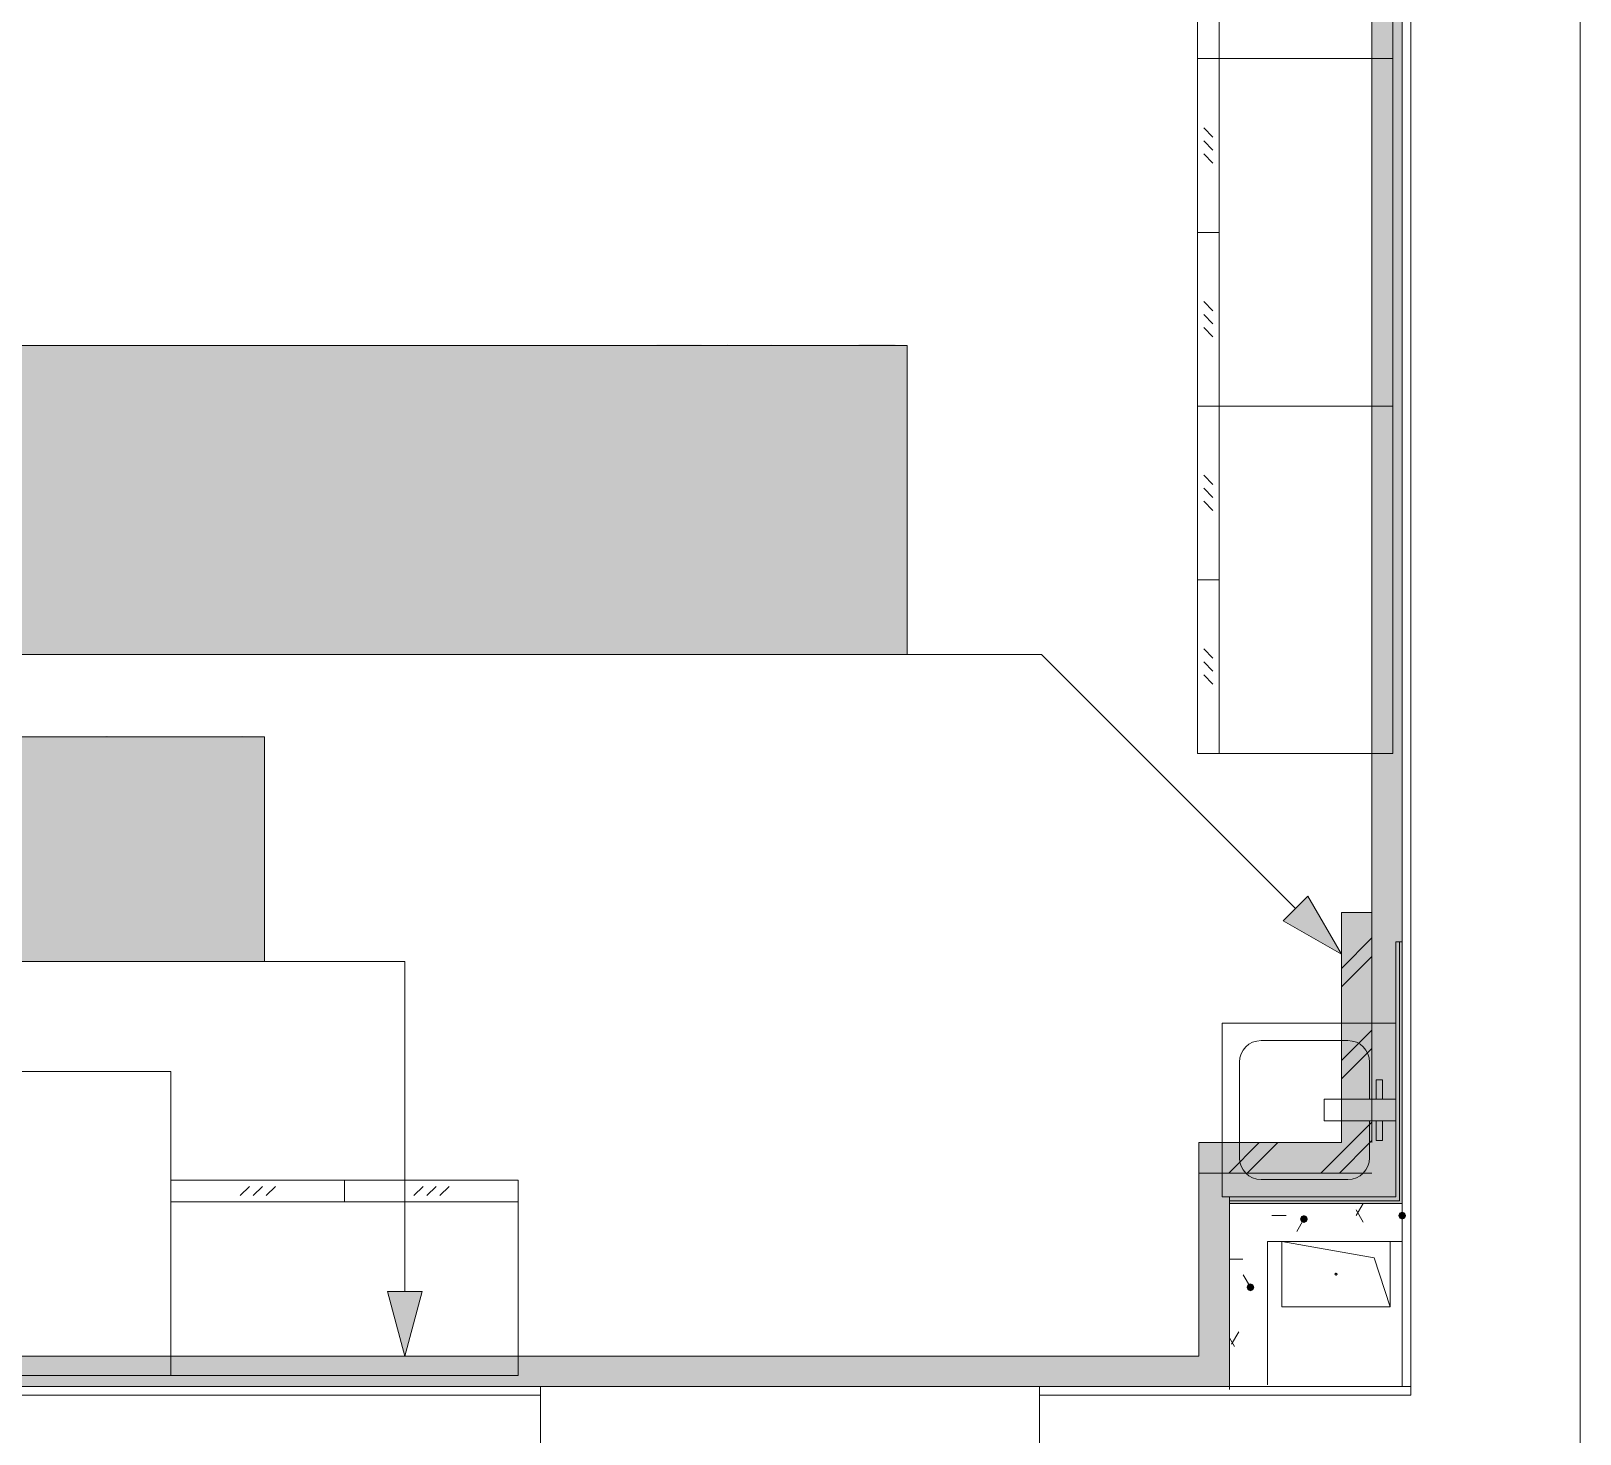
# Model space of a CAD drawing. Header units: millimetres. Extents: x 0 to 1189, y 0 to 841.
# Drawn here: x 267.99 to 303.67, y 492.2 to 524.51 of the extents above; entities that cross this region are included whole.
import ezdxf

# ---------------------------------------------------------------- set-up
doc = ezdxf.new("R2010")
doc.units = ezdxf.units.MM

msp = doc.modelspace()

# ---------------------------------------------------------------- hatches: boundary and pattern name
at = {"true_color": 0xf1d696}
h = msp.add_hatch(color=41, dxfattribs=at)
h.dxf.hatch_style = 2
h.paths.add_polyline_path([(298.880457, 574.219648), (299.580458, 574.219648), (299.576458, 498.212532), (298.876457, 498.212532)])
at = {"true_color": 0xffffff}
h = msp.add_hatch(color=7, dxfattribs=at)
h.dxf.hatch_style = 2
h.paths.add_polyline_path([(256.633392, 517.272561), (288.17644, 517.272561), (288.17644, 510.15455), (256.633392, 510.15455)])
at = {"true_color": 0x0077b0}
h = msp.add_hatch(color=144, dxfattribs=at)
h.dxf.hatch_style = 2
h.paths.add_polyline_path([(282.419064, 517.290163), (283.429441, 517.290163), (283.503166, 517.2646), (283.528109, 517.188188), (283.528109, 515.370831), (283.503166, 515.296073), (283.429441, 515.272164), (283.353029, 515.296073), (283.327466, 515.370831), (283.327466, 517.086765), (282.520487, 517.086765), (282.520487, 515.370831), (282.4952, 515.296073), (282.419064, 515.272164), (282.342927, 515.296073), (282.31764, 515.370831), (282.31764, 517.188188), (282.342927, 517.2646)])
h = msp.add_hatch(color=144, dxfattribs=at)
h.dxf.hatch_style = 2
h.paths.add_polyline_path([(283.932944, 515.370831), (283.932944, 517.188188), (283.958231, 517.2646), (284.034368, 517.290163), (284.110505, 517.2646), (284.135792, 517.188188), (284.135792, 516.482633), (284.942771, 516.482633), (284.942771, 517.188188), (284.968333, 517.2646), (285.044746, 517.290163), (285.118471, 517.2646), (285.143413, 517.188188), (285.143413, 515.370831), (285.118471, 515.296073), (285.044746, 515.272164), (284.968333, 515.296073), (284.942771, 515.370831), (284.942771, 516.279785), (284.135792, 516.279785), (284.135792, 515.370831), (284.110505, 515.296073), (284.034368, 515.272164), (283.958231, 515.296073)])
h = msp.add_hatch(color=144, dxfattribs=at)
h.dxf.hatch_style = 2
h.paths.add_polyline_path([(287.75573, 517.092277), (287.171441, 517.092277), (287.171441, 516.979829), (287.146843, 516.905828), (287.07553, 516.88061), (286.996982, 516.906173), (286.97135, 516.982585), (286.974106, 517.194252), (286.999393, 517.270388), (287.07553, 517.295675), (287.88306, 517.295675), (287.956923, 517.270733), (287.984484, 517.197008), (287.978972, 517.171652), (287.575482, 515.353744), (287.543167, 515.295315), (287.479019, 515.27492), (287.40309, 515.300414), (287.377596, 515.376344), (287.377596, 515.398943)])
h = msp.add_hatch(color=144, dxfattribs=at)
h.dxf.hatch_style = 2
h.paths.add_polyline_path([(286.456651, 515.774321), (285.649672, 515.774321), (285.573536, 515.799884), (285.548249, 515.876296), (285.573536, 515.952432), (285.649672, 515.977719), (286.456651, 515.977719), (286.532788, 515.952432), (286.558075, 515.876296), (286.532788, 515.799884)])
h = msp.add_hatch(color=144, dxfattribs=at)
h.paths.add_polyline_path([(269.015135, 514.298337), (269.015135, 513.087317), (268.985645, 512.930634), (268.896624, 512.799583), (268.765917, 512.712146), (268.611646, 512.683828), (268.408798, 512.683828), (268.25246, 512.712146), (268.12382, 512.799583), (268.034799, 512.930634), (268.005309, 513.087317), (268.005309, 513.691449), (268.034799, 513.848132), (268.12382, 513.979184), (268.253493, 514.065587), (268.408798, 514.094939), (268.812288, 514.094939), (268.812288, 514.298337), (268.79775, 514.376472), (268.755513, 514.442204), (268.690194, 514.483959), (268.611646, 514.498428), (268.306824, 514.498428), (268.233305, 514.523922), (268.208156, 514.599852), (268.233305, 514.676264), (268.306824, 514.701827), (268.611646, 514.701827), (268.767984, 514.67213), (268.896624, 514.583316), (268.985645, 514.454469)])
h.paths.add_polyline_path([(268.812288, 513.087317), (268.812288, 513.89154), (268.408798, 513.89154), (268.33025, 513.877278), (268.264931, 513.835316), (268.222694, 513.769584), (268.208156, 513.691449), (268.208156, 513.087317), (268.223039, 513.010216), (268.267687, 512.94345), (268.332662, 512.899077), (268.408798, 512.88447), (268.611646, 512.88447), (268.688816, 512.899077), (268.752757, 512.94345), (268.797405, 513.009183)])
h = msp.add_hatch(color=144, dxfattribs=at)
h.paths.add_polyline_path([(271.728011, 513.996271), (271.850519, 514.069996), (271.962277, 514.094939), (272.023462, 514.113267), (272.078033, 514.165494), (272.118616, 514.231916), (272.131501, 514.298337), (272.116687, 514.376472), (272.072521, 514.442204), (272.006788, 514.484993), (271.928653, 514.498428), (271.850105, 514.483959), (271.784786, 514.442204), (271.742549, 514.376472), (271.728011, 514.298337)])
h.paths.add_polyline_path([(272.230719, 514.055251), (272.355707, 513.979253), (272.45341, 513.868941), (272.514251, 513.736235), (272.53499, 513.592782), (272.53499, 513.185985), (272.525525, 513.085552), (272.497301, 512.992302), (272.450577, 512.90701), (272.385611, 512.830451), (272.309052, 512.765916), (272.22376, 512.720139), (272.13051, 512.692862), (272.030077, 512.683828), (271.928438, 512.692862), (271.835016, 512.720139), (271.749551, 512.765916), (271.671787, 512.830451), (271.607252, 512.908172), (271.561475, 512.993335), (271.534199, 513.085939), (271.525164, 513.185985), (271.525164, 514.298337), (271.554654, 514.454813), (271.643675, 514.586072), (271.773348, 514.672475), (271.928653, 514.701827), (272.08513, 514.67213), (272.216388, 514.583316), (272.302791, 514.454469), (272.332143, 514.298337), (272.306649, 514.160878)])
h.paths.add_polyline_path([(272.332143, 513.188741), (272.332143, 513.592782), (272.310646, 513.708261), (272.2445, 513.807204), (272.147003, 513.872868), (272.030077, 513.894296), (271.91315, 513.872868), (271.815654, 513.807204), (271.749508, 513.708261), (271.728011, 513.592782), (271.728011, 513.188741), (271.749508, 513.071194), (271.815654, 512.974318), (271.91315, 512.907277), (272.030077, 512.88447), (272.147003, 512.907277), (272.2445, 512.974318), (272.310646, 513.072228)])
h = msp.add_hatch(color=144, dxfattribs=at)
h.paths.add_polyline_path([(269.41971, 513.185985), (269.41971, 513.590026), (269.428745, 513.691665), (269.456021, 513.785087), (269.501798, 513.870551), (269.566333, 513.948316), (269.644098, 514.012851), (269.729562, 514.058628), (269.822984, 514.085904), (269.924623, 514.094939), (270.119685, 514.058972), (270.282913, 513.951072), (270.347449, 513.873264), (270.393225, 513.787498), (270.420502, 513.693258), (270.429537, 513.590026), (270.429537, 513.185985), (270.420071, 513.085939), (270.391847, 512.993335), (270.345123, 512.908172), (270.280157, 512.830451), (270.203599, 512.765916), (270.118307, 512.720139), (270.025056, 512.692862), (269.924623, 512.683828), (269.822984, 512.692862), (269.729562, 512.720139), (269.644098, 512.765916), (269.566333, 512.830451), (269.501798, 512.908172), (269.456021, 512.993335), (269.428745, 513.085939)])
h.paths.add_polyline_path([(270.226689, 513.188741), (270.226689, 513.592782), (270.205192, 513.708261), (270.139046, 513.807204), (270.04155, 513.872868), (269.924623, 513.894296), (269.807697, 513.872868), (269.710201, 513.807204), (269.644055, 513.708261), (269.622557, 513.592782), (269.622557, 513.188741), (269.644055, 513.071194), (269.710201, 512.974318), (269.807697, 512.907277), (269.924623, 512.88447), (270.04155, 512.907277), (270.139046, 512.974318), (270.205192, 513.072228)])
h = msp.add_hatch(color=144, dxfattribs=at)
h.paths.add_polyline_path([(273.444478, 513.894296), (273.327552, 513.872868), (273.230056, 513.807204), (273.16391, 513.709295), (273.142412, 513.592782), (273.142412, 513.490807), (273.746544, 513.490807), (273.746544, 513.592782), (273.725047, 513.709295), (273.658901, 513.807204), (273.561405, 513.872868)])
h.paths.add_polyline_path([(273.142412, 513.28796), (273.142412, 513.087317), (273.157295, 513.010216), (273.201944, 512.94345), (273.266918, 512.899077), (273.343055, 512.88447), (273.847968, 512.88447), (273.924104, 512.858907), (273.949391, 512.782495), (273.924104, 512.707737), (273.847968, 512.683828), (273.343055, 512.683828), (273.186716, 512.712146), (273.058076, 512.799583), (272.969055, 512.929601), (272.939565, 513.087317), (272.939565, 513.590026), (272.9486, 513.691665), (272.975876, 513.785087), (273.021653, 513.870551), (273.086188, 513.948316), (273.163953, 514.012851), (273.249417, 514.058628), (273.342839, 514.085904), (273.444478, 514.094939), (273.63954, 514.058972), (273.802768, 513.951072), (273.867303, 513.873307), (273.91308, 513.787843), (273.940357, 513.694421), (273.949391, 513.592782), (273.949391, 513.28796)])
h = msp.add_hatch(color=144, dxfattribs=at)
h.paths.add_polyline_path([(274.353966, 513.996271), (274.379253, 514.069996), (274.45539, 514.094939), (274.960303, 514.094939), (275.116642, 514.065587), (275.245281, 513.979184), (275.334303, 513.848132), (275.363793, 513.691449), (275.363793, 513.087317), (275.334303, 512.930634), (275.245281, 512.799583), (275.116642, 512.712146), (274.960303, 512.683828), (274.556814, 512.683828), (274.556814, 512.175607), (274.531527, 512.102089), (274.45539, 512.07694), (274.379253, 512.102089), (274.353966, 512.175607)])
h.paths.add_polyline_path([(274.556814, 513.89154), (274.556814, 512.88447), (274.960303, 512.88447), (275.037473, 512.899077), (275.101414, 512.94345), (275.146063, 513.009183), (275.160946, 513.087317), (275.160946, 513.691449), (275.146407, 513.769584), (275.10417, 513.835316), (275.038851, 513.878311), (274.960303, 513.89154)])
h = msp.add_hatch(color=144, dxfattribs=at)
h.dxf.hatch_style = 2
h.paths.add_polyline_path([(276.394548, 513.389383), (276.761658, 512.83927), (276.778194, 512.782495), (276.752907, 512.707737), (276.67677, 512.683828), (276.628195, 512.694507), (276.592435, 512.726271), (276.273281, 513.205829), (275.954127, 512.726271), (275.918367, 512.694507), (275.869791, 512.683828), (275.799236, 512.71194), (275.768368, 512.782495), (275.784904, 512.83927), (276.152014, 513.389383), (275.784904, 513.93674), (275.768368, 513.996271), (275.793655, 514.069996), (275.869791, 514.094939), (275.918367, 514.084259), (275.954127, 514.052495), (276.273281, 513.572938), (276.592435, 514.052495), (276.628195, 514.084259), (276.67677, 514.094939), (276.752907, 514.07103), (276.778194, 513.996271), (276.761658, 513.93674)])
h = msp.add_hatch(color=144, dxfattribs=at)
h.paths.add_polyline_path([(277.989748, 513.89154), (277.586259, 513.89154), (277.50771, 513.877278), (277.442391, 513.835316), (277.400155, 513.769584), (277.385616, 513.691449), (277.385616, 513.087317), (277.400499, 513.010216), (277.445147, 512.94345), (277.510122, 512.899077), (277.586259, 512.88447), (277.789106, 512.88447), (277.866276, 512.899077), (277.930217, 512.94345), (277.974865, 513.009183), (277.989748, 513.087317)])
h.paths.add_polyline_path([(278.393238, 512.782495), (278.368295, 512.707737), (278.29457, 512.683828), (278.164966, 512.709459), (278.06306, 512.788007), (277.937865, 512.709459), (277.789106, 512.683828), (277.586259, 512.683828), (277.42992, 512.712146), (277.30128, 512.799583), (277.212259, 512.929601), (277.182769, 513.087317), (277.182769, 513.691449), (277.212259, 513.848132), (277.30128, 513.979184), (277.42992, 514.065587), (277.586259, 514.094939), (278.091172, 514.094939), (278.167308, 514.069996), (278.192595, 513.996271), (278.192595, 512.985894), (278.218158, 512.909757), (278.29457, 512.88447), (278.368295, 512.858907)])
h = msp.add_hatch(color=144, dxfattribs=at)
h.dxf.hatch_style = 2
h.paths.add_polyline_path([(279.48921, 512.782495), (279.48921, 513.996271), (279.514497, 514.069996), (279.590633, 514.094939), (280.095547, 514.094939), (280.249818, 514.065587), (280.380525, 513.979184), (280.469546, 513.848132), (280.499036, 513.691449), (280.499036, 512.782495), (280.473749, 512.707737), (280.397613, 512.683828), (280.321476, 512.707737), (280.296189, 512.782495), (280.296189, 513.691449), (280.281651, 513.769584), (280.239414, 513.835316), (280.174095, 513.878311), (280.095547, 513.89154), (279.692057, 513.89154), (279.692057, 512.782495), (279.66677, 512.707737), (279.590633, 512.683828), (279.514497, 512.707737)])
h = msp.add_hatch(color=144, dxfattribs=at)
h.paths.add_polyline_path([(280.903611, 513.996271), (280.928898, 514.069996), (281.005035, 514.094939), (281.509948, 514.094939), (281.666286, 514.065587), (281.794926, 513.979184), (281.883947, 513.848132), (281.913438, 513.691449), (281.913438, 513.087317), (281.883947, 512.930634), (281.794926, 512.799583), (281.666286, 512.712146), (281.509948, 512.683828), (281.106458, 512.683828), (281.106458, 512.175607), (281.081171, 512.102089), (281.005035, 512.07694), (280.928898, 512.102089), (280.903611, 512.175607)])
h.paths.add_polyline_path([(281.106458, 513.89154), (281.106458, 512.88447), (281.509948, 512.88447), (281.587118, 512.899077), (281.651059, 512.94345), (281.695707, 513.009183), (281.71059, 513.087317), (281.71059, 513.691449), (281.696052, 513.769584), (281.653815, 513.835316), (281.588496, 513.878311), (281.509948, 513.89154)])
h = msp.add_hatch(color=144, dxfattribs=at)
h.paths.add_polyline_path([(282.318012, 513.185985), (282.318012, 513.590026), (282.327047, 513.691665), (282.354324, 513.785087), (282.4001, 513.870551), (282.464636, 513.948316), (282.5424, 514.012851), (282.627864, 514.058628), (282.721287, 514.085904), (282.822926, 514.094939), (283.017987, 514.058972), (283.181216, 513.951072), (283.245751, 513.873264), (283.291528, 513.787498), (283.318804, 513.693258), (283.327839, 513.590026), (283.327839, 513.185985), (283.318373, 513.085939), (283.290149, 512.993335), (283.243425, 512.908172), (283.178459, 512.830451), (283.101901, 512.765916), (283.016609, 512.720139), (282.923359, 512.692862), (282.822926, 512.683828), (282.721287, 512.692862), (282.627864, 512.720139), (282.5424, 512.765916), (282.464636, 512.830451), (282.4001, 512.908172), (282.354324, 512.993335), (282.327047, 513.085939)])
h.paths.add_polyline_path([(283.124992, 513.188741), (283.124992, 513.592782), (283.103494, 513.708261), (283.037348, 513.807204), (282.939852, 513.872868), (282.822926, 513.894296), (282.705999, 513.872868), (282.608503, 513.807204), (282.542357, 513.708261), (282.52086, 513.592782), (282.52086, 513.188741), (282.542357, 513.071194), (282.608503, 512.974318), (282.705999, 512.907277), (282.822926, 512.88447), (282.939852, 512.907277), (283.037348, 512.974318), (283.103494, 513.072228)])
h = msp.add_hatch(color=144, dxfattribs=at)
h.paths.add_polyline_path([(284.237327, 513.894296), (284.1204, 513.872868), (284.022904, 513.807204), (283.956758, 513.709295), (283.935261, 513.592782), (283.935261, 513.490807), (284.539393, 513.490807), (284.539393, 513.592782), (284.517896, 513.709295), (284.45175, 513.807204), (284.354253, 513.872868)])
h.paths.add_polyline_path([(283.935261, 513.28796), (283.935261, 513.087317), (283.950144, 513.010216), (283.994792, 512.94345), (284.059767, 512.899077), (284.135903, 512.88447), (284.640817, 512.88447), (284.716953, 512.858907), (284.74224, 512.782495), (284.716953, 512.707737), (284.640817, 512.683828), (284.135903, 512.683828), (283.979565, 512.712146), (283.850925, 512.799583), (283.761904, 512.929601), (283.732414, 513.087317), (283.732414, 513.590026), (283.741449, 513.691665), (283.768725, 513.785087), (283.814502, 513.870551), (283.879037, 513.948316), (283.956801, 514.012851), (284.042266, 514.058628), (284.135688, 514.085904), (284.237327, 514.094939), (284.432388, 514.058972), (284.595617, 513.951072), (284.660152, 513.873307), (284.705929, 513.787843), (284.733205, 513.694421), (284.74224, 513.592782), (284.74224, 513.28796)])
h = msp.add_hatch(color=144, dxfattribs=at)
h.dxf.hatch_style = 2
h.paths.add_polyline_path([(285.753152, 513.185985), (285.349662, 513.70523), (285.349662, 512.782495), (285.324375, 512.707737), (285.248239, 512.683828), (285.172102, 512.707737), (285.146815, 512.782495), (285.146815, 513.996271), (285.172102, 514.069996), (285.248239, 514.094939), (285.29895, 514.079711), (285.349662, 514.032651), (285.753152, 513.513407), (286.156641, 514.032651), (286.207629, 514.079711), (286.258616, 514.094939), (286.332341, 514.069996), (286.357284, 513.996271), (286.357284, 512.782495), (286.332341, 512.707737), (286.258616, 512.683828), (286.182204, 512.707737), (286.156641, 512.782495), (286.156641, 513.70523)])
h = msp.add_hatch(color=144, dxfattribs=at)
h.paths.add_polyline_path([(287.568667, 513.89154), (287.165177, 513.89154), (287.086629, 513.877278), (287.02131, 513.835316), (286.979073, 513.769584), (286.964535, 513.691449), (286.964535, 513.087317), (286.979418, 513.010216), (287.024066, 512.94345), (287.08904, 512.899077), (287.165177, 512.88447), (287.368024, 512.88447), (287.445194, 512.899077), (287.509135, 512.94345), (287.553784, 513.009183), (287.568667, 513.087317)])
h.paths.add_polyline_path([(287.972156, 512.782495), (287.947214, 512.707737), (287.873489, 512.683828), (287.743884, 512.709459), (287.641978, 512.788007), (287.516784, 512.709459), (287.368024, 512.683828), (287.165177, 512.683828), (287.008839, 512.712146), (286.880199, 512.799583), (286.791178, 512.929601), (286.761688, 513.087317), (286.761688, 513.691449), (286.791178, 513.848132), (286.880199, 513.979184), (287.008839, 514.065587), (287.165177, 514.094939), (287.67009, 514.094939), (287.746227, 514.069996), (287.771514, 513.996271), (287.771514, 512.985894), (287.797077, 512.909757), (287.873489, 512.88447), (287.947214, 512.858907)])
h = msp.add_hatch(color=144, dxfattribs=at)
h.paths.add_polyline_path([(274.931164, 511.579849), (275.02301, 511.634971), (275.107001, 511.653712), (275.152545, 511.667561), (275.193542, 511.706629), (275.223997, 511.756238), (275.233781, 511.805848), (275.222688, 511.864828), (275.189684, 511.913886), (275.140419, 511.94627), (275.081645, 511.956329), (275.022872, 511.945443), (274.973607, 511.913886), (274.94205, 511.864828), (274.931164, 511.805848)])
h.paths.add_polyline_path([(275.308195, 511.623946), (275.401833, 511.566827), (275.475213, 511.484489), (275.520895, 511.384719), (275.536398, 511.276681), (275.536398, 510.97241), (275.508148, 510.82682), (275.424501, 510.705622), (275.302889, 510.622595), (275.157713, 510.595379), (275.011434, 510.622595), (274.88872, 510.705622), (274.806176, 510.827647), (274.779028, 510.97241), (274.779028, 511.805848), (274.801077, 511.923601), (274.867774, 512.021924), (274.964994, 512.086967), (275.081645, 512.109016), (275.198916, 512.086692), (275.297171, 512.019719), (275.362214, 511.923325), (275.384263, 511.805848), (275.365246, 511.703115)])
h.paths.add_polyline_path([(275.384263, 510.974064), (275.384263, 511.276681), (275.368002, 511.363773), (275.318668, 511.437636), (275.245218, 511.487176), (275.157713, 511.50323), (275.070208, 511.487176), (274.996758, 511.437636), (274.947424, 511.363773), (274.931164, 511.276681), (274.931164, 510.974064), (274.947424, 510.8858), (274.996758, 510.81366), (275.070208, 510.763017), (275.157713, 510.745861), (275.245218, 510.763017), (275.318668, 510.81366), (275.368002, 510.886627)])
h = msp.add_hatch(color=144, dxfattribs=at)
h.dxf.hatch_style = 2
h.paths.add_polyline_path([(268.958129, 511.351095), (268.958129, 510.897996), (268.969291, 510.840049), (269.002777, 510.789958), (269.051767, 510.756954), (269.108611, 510.745861), (269.33516, 510.745861), (269.392211, 510.726775), (269.411228, 510.669242), (269.392211, 510.613293), (269.33516, 510.595379), (269.108611, 510.595379), (268.99134, 510.616532), (268.894739, 510.68192), (268.828042, 510.779829), (268.805994, 510.897996), (268.805994, 511.351095), (268.828042, 511.468435), (268.894739, 511.567171), (268.99134, 511.631732), (269.108611, 511.653712), (269.33516, 511.653712), (269.392211, 511.634695), (269.411228, 511.577644), (269.392211, 511.520594), (269.33516, 511.501577), (269.108611, 511.501577), (269.049837, 511.49069), (269.000573, 511.459133), (268.969016, 511.409868)])
h = msp.add_hatch(color=144, dxfattribs=at)
h.dxf.hatch_style = 2
h.paths.add_polyline_path([(270.183984, 511.124545), (270.459041, 510.711685), (270.471719, 510.669242), (270.452702, 510.613293), (270.395651, 510.595379), (270.332261, 510.627349), (270.093034, 510.986742), (269.853806, 510.627349), (269.790417, 510.595379), (269.7375, 510.616325), (269.714349, 510.669242), (269.727027, 510.711685), (270.002083, 511.124545), (269.727027, 511.535201), (269.714349, 511.579849), (269.733366, 511.634971), (269.790417, 511.653712), (269.853806, 511.621742), (270.093034, 511.262349), (270.332261, 511.621742), (270.395651, 511.653712), (270.452702, 511.635798), (270.471719, 511.579849), (270.459041, 511.535201)])
h = msp.add_hatch(color=144, dxfattribs=at)
h.paths.add_polyline_path([(271.15386, 511.50323), (271.066355, 511.487176), (270.992905, 511.437636), (270.943571, 511.3646), (270.927311, 511.276681), (270.927311, 511.200613), (271.38041, 511.200613), (271.38041, 511.276681), (271.364149, 511.3646), (271.314815, 511.437636), (271.241365, 511.487176)])
h.paths.add_polyline_path([(270.927311, 511.048478), (270.927311, 510.897996), (270.938473, 510.840049), (270.971959, 510.789958), (271.020948, 510.756954), (271.077792, 510.745861), (271.456477, 510.745861), (271.513528, 510.726775), (271.532545, 510.669242), (271.513528, 510.613293), (271.456477, 510.595379), (271.077792, 510.595379), (270.960521, 510.616532), (270.863921, 510.68192), (270.797224, 510.779829), (270.775175, 510.897996), (270.775175, 511.275027), (270.802322, 511.421237), (270.884867, 511.543469), (271.007581, 511.626496), (271.15386, 511.653712), (271.300139, 511.626771), (271.422853, 511.545674), (271.505398, 511.423166), (271.532545, 511.276681), (271.532545, 511.048478)])
h = msp.add_hatch(color=144, dxfattribs=at)
h.dxf.hatch_style = 2
h.paths.add_polyline_path([(272.290754, 510.97241), (271.988137, 511.361568), (271.988137, 510.669242), (271.96912, 510.613293), (271.912069, 510.595379), (271.855018, 510.613293), (271.836001, 510.669242), (271.836001, 511.579849), (271.855018, 511.634971), (271.912069, 511.653712), (271.950103, 511.642343), (271.988137, 511.60741), (272.290754, 511.217701), (272.593371, 511.60741), (272.631681, 511.642343), (272.66999, 511.653712), (272.725112, 511.634971), (272.743853, 511.579849), (272.743853, 510.669242), (272.725112, 510.613293), (272.66999, 510.595379), (272.612457, 510.613293), (272.593371, 510.669242), (272.593371, 511.361568)])
h = msp.add_hatch(color=144, dxfattribs=at)
h.paths.add_polyline_path([(273.652415, 510.897996), (273.630367, 510.780656), (273.565323, 510.68192), (273.467069, 510.616532), (273.349798, 510.595379), (273.123249, 510.595379), (273.066198, 510.613293), (273.047181, 510.669242), (273.047181, 511.579849), (273.066198, 511.634971), (273.123249, 511.653712), (273.180299, 511.634971), (273.199316, 511.579849), (273.199316, 511.200613), (273.349798, 511.200613), (273.467069, 511.178633), (273.565323, 511.114072), (273.630367, 511.015543)])
h.paths.add_polyline_path([(273.501933, 510.897996), (273.49084, 510.956769), (273.457836, 511.006034), (273.408571, 511.037591), (273.349798, 511.048478), (273.199316, 511.048478), (273.199316, 510.745861), (273.349798, 510.745861), (273.408571, 510.756954), (273.457836, 510.789958), (273.49084, 510.839223)])
h.paths.add_polyline_path([(273.804551, 511.579849), (273.823637, 511.634971), (273.88117, 511.653712), (273.936291, 511.634971), (273.955032, 511.579849), (273.955032, 510.669242), (273.936291, 510.613293), (273.88117, 510.595379), (273.823637, 510.613293), (273.804551, 510.669242)])
h = msp.add_hatch(color=144, dxfattribs=at)
h.dxf.hatch_style = 2
h.paths.add_polyline_path([(276.358372, 510.669242), (276.358372, 511.579849), (276.377389, 511.634971), (276.43444, 511.653712), (276.813124, 511.653712), (276.928949, 511.631732), (277.026996, 511.567171), (277.093693, 511.468435), (277.115742, 511.351095), (277.115742, 510.669242), (277.096725, 510.613293), (277.039674, 510.595379), (276.982623, 510.613293), (276.963606, 510.669242), (276.963606, 511.351095), (276.95272, 511.409868), (276.921163, 511.459133), (276.871898, 511.49131), (276.813124, 511.501577), (276.510507, 511.501577), (276.510507, 510.669242), (276.49149, 510.613293), (276.43444, 510.595379), (276.377389, 510.613293)])
h = msp.add_hatch(color=144, dxfattribs=at)
h.paths.add_polyline_path([(277.419198, 511.579849), (277.438215, 511.634971), (277.495266, 511.653712), (277.873951, 511.653712), (277.991222, 511.631732), (278.087822, 511.567171), (278.154519, 511.468435), (278.176568, 511.351095), (278.176568, 510.897996), (278.154519, 510.780656), (278.087822, 510.68192), (277.991222, 510.616532), (277.873951, 510.595379), (277.571333, 510.595379), (277.571333, 510.214489), (277.552317, 510.158885), (277.495266, 510.140075), (277.438215, 510.158885), (277.419198, 510.214489)])
h.paths.add_polyline_path([(277.571333, 511.501577), (277.571333, 510.745861), (277.873951, 510.745861), (277.931622, 510.756954), (277.979784, 510.789958), (278.01327, 510.839223), (278.024432, 510.897996), (278.024432, 511.351095), (278.013546, 511.409868), (277.981989, 511.459133), (277.932724, 511.49131), (277.873951, 511.501577)])
h = msp.add_hatch(color=144, dxfattribs=at)
h.dxf.hatch_style = 2
h.paths.add_polyline_path([(279.237394, 511.579849), (279.237394, 510.669242), (279.218377, 510.613293), (279.161326, 510.595379), (278.782641, 510.595379), (278.66537, 510.616532), (278.56877, 510.68192), (278.502073, 510.779829), (278.480024, 510.897996), (278.480024, 511.579849), (278.499041, 511.634971), (278.556092, 511.653712), (278.613143, 511.634971), (278.63216, 511.579849), (278.63216, 510.897996), (278.643322, 510.840049), (278.676808, 510.789958), (278.725797, 510.756954), (278.782641, 510.745861), (279.085259, 510.745861), (279.085259, 511.579849), (279.104276, 511.634971), (279.161326, 511.653712), (279.218377, 511.634971)])
h = msp.add_hatch(color=144, dxfattribs=at)
h.dxf.hatch_style = 2
h.paths.add_polyline_path([(279.995603, 510.97241), (279.692986, 511.361568), (279.692986, 510.669242), (279.673969, 510.613293), (279.616918, 510.595379), (279.559867, 510.613293), (279.540851, 510.669242), (279.540851, 511.579849), (279.559867, 511.634971), (279.616918, 511.653712), (279.654952, 511.642343), (279.692986, 511.60741), (279.995603, 511.217701), (280.29822, 511.60741), (280.33653, 511.642343), (280.374839, 511.653712), (280.429961, 511.634971), (280.448702, 511.579849), (280.448702, 510.669242), (280.429961, 510.613293), (280.374839, 510.595379), (280.317306, 510.613293), (280.29822, 510.669242), (280.29822, 511.361568)])
h = msp.add_hatch(color=144, dxfattribs=at)
h.paths.add_polyline_path([(281.130715, 511.50323), (281.04321, 511.487176), (280.96976, 511.437636), (280.920426, 511.3646), (280.904165, 511.276681), (280.904165, 511.200613), (281.357264, 511.200613), (281.357264, 511.276681), (281.341004, 511.3646), (281.29167, 511.437636), (281.21822, 511.487176)])
h.paths.add_polyline_path([(280.904165, 511.048478), (280.904165, 510.897996), (280.915328, 510.840049), (280.948814, 510.789958), (280.997803, 510.756954), (281.054647, 510.745861), (281.433332, 510.745861), (281.490383, 510.726775), (281.5094, 510.669242), (281.490383, 510.613293), (281.433332, 510.595379), (281.054647, 510.595379), (280.937376, 510.616532), (280.840776, 510.68192), (280.774079, 510.779829), (280.75203, 510.897996), (280.75203, 511.275027), (280.779177, 511.421237), (280.861722, 511.543469), (280.984436, 511.626496), (281.130715, 511.653712), (281.276994, 511.626771), (281.399708, 511.545674), (281.482252, 511.423166), (281.5094, 511.276681), (281.5094, 511.048478)])
h = msp.add_hatch(color=144, dxfattribs=at)
h.dxf.hatch_style = 2
h.paths.add_polyline_path([(282.570226, 511.579849), (282.570226, 510.669242), (282.551209, 510.613293), (282.494158, 510.595379), (282.437108, 510.613293), (282.418091, 510.669242), (282.418091, 511.048478), (282.115473, 511.048478), (281.999649, 511.070457), (281.901602, 511.135019), (281.834905, 511.23217), (281.812856, 511.346685), (281.812856, 511.579849), (281.831873, 511.634971), (281.888924, 511.653712), (281.945975, 511.634971), (281.964992, 511.579849), (281.964992, 511.3533), (281.976154, 511.294526), (282.00964, 511.245262), (282.058629, 511.211775), (282.115473, 511.200613), (282.418091, 511.200613), (282.418091, 511.579849), (282.437108, 511.634971), (282.494158, 511.653712), (282.551209, 511.634971)])
h = msp.add_hatch(color=144, dxfattribs=at)
h.paths.add_polyline_path([(283.478917, 511.501577), (283.1763, 511.501577), (283.117526, 511.49069), (283.068262, 511.459133), (283.036704, 511.409868), (283.025818, 511.351095), (283.025818, 510.897996), (283.03698, 510.840049), (283.070466, 510.789958), (283.119456, 510.756954), (283.1763, 510.745861), (283.328435, 510.745861), (283.386106, 510.756954), (283.434268, 510.789958), (283.467755, 510.839223), (283.478917, 510.897996)])
h.paths.add_polyline_path([(283.781534, 510.669242), (283.762793, 510.613293), (283.707671, 510.595379), (283.610313, 510.614671), (283.534038, 510.673651), (283.439918, 510.614671), (283.328435, 510.595379), (283.1763, 510.595379), (283.059029, 510.616532), (282.962428, 510.68192), (282.895731, 510.779829), (282.873683, 510.897996), (282.873683, 511.351095), (282.895731, 511.468435), (282.962428, 511.567171), (283.059029, 511.631732), (283.1763, 511.653712), (283.554985, 511.653712), (283.612035, 511.634971), (283.631052, 511.579849), (283.631052, 510.821928), (283.650138, 510.764877), (283.707671, 510.745861), (283.762793, 510.726775)])
h = msp.add_hatch(color=144, dxfattribs=at)
h.dxf.hatch_style = 2
h.paths.add_polyline_path([(284.236997, 511.048478), (284.236997, 510.669242), (284.217981, 510.613293), (284.16093, 510.595379), (284.103879, 510.613293), (284.084862, 510.669242), (284.084862, 511.579849), (284.103879, 511.634971), (284.16093, 511.653712), (284.217981, 511.634971), (284.236997, 511.579849), (284.236997, 511.200613), (284.690096, 511.200613), (284.690096, 511.579849), (284.709113, 511.634971), (284.766164, 511.653712), (284.823215, 511.634971), (284.842232, 511.579849), (284.842232, 510.669242), (284.823215, 510.613293), (284.766164, 510.595379), (284.709113, 510.613293), (284.690096, 510.669242), (284.690096, 511.048478)])
h = msp.add_hatch(color=144, dxfattribs=at)
h.dxf.hatch_style = 2
h.paths.add_polyline_path([(285.903058, 511.579849), (285.903058, 510.669242), (285.884041, 510.613293), (285.82699, 510.595379), (285.448305, 510.595379), (285.331034, 510.616532), (285.234434, 510.68192), (285.167737, 510.779829), (285.145688, 510.897996), (285.145688, 511.579849), (285.164705, 511.634971), (285.221756, 511.653712), (285.278807, 511.634971), (285.297824, 511.579849), (285.297824, 510.897996), (285.308986, 510.840049), (285.342472, 510.789958), (285.391461, 510.756954), (285.448305, 510.745861), (285.750923, 510.745861), (285.750923, 511.579849), (285.76994, 511.634971), (285.82699, 511.653712), (285.884041, 511.634971)])
h = msp.add_hatch(color=144, dxfattribs=at)
h.paths.add_polyline_path([(286.474956, 511.050683), (286.369261, 511.082722), (286.282582, 511.149901), (286.225531, 511.242643), (286.206514, 511.351095), (286.228563, 511.468435), (286.29526, 511.567171), (286.391861, 511.631732), (286.509132, 511.653712), (286.887817, 511.653712), (286.944867, 511.634971), (286.963884, 511.579849), (286.963884, 510.669242), (286.944867, 510.613293), (286.887817, 510.595379), (286.830766, 510.613293), (286.811749, 510.669242), (286.811749, 511.048478), (286.659062, 511.048478), (286.343767, 510.625144), (286.316482, 510.6022), (286.282582, 510.595379), (286.225531, 510.613293), (286.206514, 510.669242), (286.221397, 510.716095)])
h.paths.add_polyline_path([(286.35865, 511.351095), (286.369812, 511.293148), (286.403298, 511.243057), (286.452288, 511.20957), (286.509132, 511.198408), (286.811749, 511.198408), (286.811749, 511.501577), (286.509132, 511.501577), (286.450358, 511.49069), (286.401093, 511.459133), (286.369536, 511.409868)])
h = msp.add_hatch(color=144, dxfattribs=at)
h.dxf.hatch_style = 2
h.paths.add_polyline_path([(287.736976, 511.124545), (288.012033, 510.711685), (288.024711, 510.669242), (288.005694, 510.613293), (287.948643, 510.595379), (287.885253, 510.627349), (287.646026, 510.986742), (287.406798, 510.627349), (287.343408, 510.595379), (287.290492, 510.616325), (287.267341, 510.669242), (287.280019, 510.711685), (287.555075, 511.124545), (287.280019, 511.535201), (287.267341, 511.579849), (287.286358, 511.634971), (287.343408, 511.653712), (287.406798, 511.621742), (287.646026, 511.262349), (287.885253, 511.621742), (287.948643, 511.653712), (288.005694, 511.635798), (288.024711, 511.579849), (288.012033, 511.535201)])
at = {"true_color": 0xffffff}
h = msp.add_hatch(color=7, dxfattribs=at)
h.dxf.hatch_style = 2
h.paths.add_polyline_path([(256.633392, 508.257547), (273.372418, 508.257547), (273.372418, 503.081539), (256.633392, 503.081539)])
at = {"true_color": 0x0077b0}
h = msp.add_hatch(color=144, dxfattribs=at)
h.paths.add_polyline_path([(270.138488, 506.862099), (270.138488, 507.669078), (270.108998, 507.825761), (270.019977, 507.956812), (269.891337, 508.043215), (269.734998, 508.072567), (269.578522, 508.043215), (269.447264, 507.956812), (269.359827, 507.825761), (269.331509, 507.669078), (269.331509, 506.862099), (269.359827, 506.70576), (269.447264, 506.57712), (269.578522, 506.488099), (269.734998, 506.458609), (269.891337, 506.488099), (270.019977, 506.57712), (270.108998, 506.70576)])
h.paths.add_polyline_path([(270.33913, 506.862099), (270.327977, 506.741443), (270.294551, 506.629417), (270.238904, 506.526383), (270.161088, 506.432702), (270.069319, 506.355403), (269.967267, 506.300893), (269.855603, 506.268603), (269.734998, 506.257967), (269.613266, 506.268603), (269.501559, 506.300893), (269.39936, 506.355403), (269.306153, 506.432702), (269.228423, 506.526383), (269.172965, 506.629417), (269.139729, 506.741443), (269.128662, 506.862099), (269.128662, 507.669078), (269.139729, 507.79081), (269.172965, 507.902517), (269.228423, 508.004716), (269.306153, 508.097923), (269.39936, 508.175739), (269.501559, 508.231386), (269.613266, 508.264812), (269.734998, 508.275966), (269.855654, 508.264855), (269.96768, 508.231731), (270.070714, 508.176902), (270.164395, 508.100679), (270.240299, 508.007042), (270.294964, 507.903895), (270.328028, 507.791241), (270.33913, 507.669078)])
h = msp.add_hatch(color=144, dxfattribs=at)
h.paths.add_polyline_path([(272.361134, 507.265588), (272.361134, 506.76288), (272.382631, 506.645333), (272.448777, 506.548457), (272.546273, 506.481416), (272.6632, 506.458609), (272.780126, 506.481416), (272.877622, 506.548457), (272.943768, 506.646367), (272.965266, 506.76288), (272.965266, 506.963522), (272.943768, 507.080449), (272.877622, 507.177945), (272.780126, 507.244091), (272.6632, 507.265588)])
h.paths.add_polyline_path([(272.863842, 508.275966), (272.939772, 508.250403), (272.965266, 508.173991), (272.952519, 508.115907), (272.914554, 508.089655), (272.80587, 508.050381), (272.704472, 507.99209), (272.609999, 507.914782), (272.522089, 507.818457), (272.416875, 507.64696), (272.366646, 507.468435), (272.6632, 507.468435), (272.765226, 507.459401), (272.859294, 507.432124), (272.944888, 507.386347), (273.02149, 507.321812), (273.086025, 507.244048), (273.131802, 507.158583), (273.159078, 507.065161), (273.168113, 506.963522), (273.168113, 506.76288), (273.158647, 506.660853), (273.130424, 506.566785), (273.083699, 506.481192), (273.018734, 506.40459), (272.942175, 506.340055), (272.856883, 506.294278), (272.763633, 506.267001), (272.6632, 506.257967), (272.468138, 506.293933), (272.30491, 506.401834), (272.240374, 506.479555), (272.194598, 506.564718), (272.167321, 506.657322), (272.158286, 506.757368), (272.158286, 507.367012), (272.172549, 507.53322), (272.215337, 507.688784), (272.286651, 507.833805), (272.38649, 507.968388), (272.571491, 508.140229), (272.773443, 508.253366), (272.825877, 508.269833)])
h = msp.add_hatch(color=144, dxfattribs=at)
h.dxf.hatch_style = 2
h.paths.add_polyline_path([(271.652112, 506.760124), (270.845133, 506.760124), (270.768997, 506.785686), (270.74371, 506.862099), (270.768997, 506.938235), (270.845133, 506.963522), (271.652112, 506.963522), (271.728249, 506.938235), (271.753536, 506.862099), (271.728249, 506.785686)])
h = msp.add_hatch(color=144, dxfattribs=at)
h.dxf.hatch_style = 2
h.paths.add_polyline_path([(298.176456, 503.24954), (296.838454, 504.022541), (297.404454, 504.587542)])
at = {"true_color": 0xfd8379}
h = msp.add_hatch(color=11, dxfattribs=at)
h.dxf.hatch_style = 2
h.paths.add_polyline_path([(298.876457, 498.912533), (298.176456, 498.912533), (298.177456, 504.212541), (298.877457, 504.212541)])
h = msp.add_hatch(color=11, dxfattribs=at)
h.dxf.hatch_style = 2
h.paths.add_polyline_path([(298.876457, 498.912533), (298.876457, 498.212532), (294.896451, 498.212532), (294.896451, 498.912533)])
at = {"true_color": 0xf1d696}
h = msp.add_hatch(color=41, dxfattribs=at)
h.dxf.hatch_style = 2
h.paths.add_polyline_path([(294.896451, 498.212532), (295.596452, 498.212532), (295.596452, 497.512531)])
h = msp.add_hatch(color=41, dxfattribs=at)
h.dxf.hatch_style = 2
h.paths.add_polyline_path([(294.896451, 497.512531), (294.896451, 498.212532), (295.596452, 497.512531)])
h = msp.add_hatch(color=41, dxfattribs=at)
h.dxf.hatch_style = 2
h.paths.add_polyline_path([(298.876457, 498.212532), (298.876457, 497.512531), (295.596452, 497.512531), (295.596452, 498.212532)])
h = msp.add_hatch(color=41, dxfattribs=at)
h.dxf.hatch_style = 2
h.paths.add_polyline_path([(298.876457, 498.212532), (299.576458, 498.212532), (299.576458, 497.512531)])
h = msp.add_hatch(color=41, dxfattribs=at)
h.dxf.hatch_style = 2
h.paths.add_polyline_path([(298.876457, 497.512531), (298.876457, 498.212532), (299.576458, 497.512531)])
h = msp.add_hatch(color=41, dxfattribs=at)
h.dxf.hatch_style = 2
h.paths.add_polyline_path([(294.896451, 497.512531), (295.596452, 497.512531), (295.596452, 493.993525), (294.896451, 493.993525)])
at = {"true_color": 0x353535}
h = msp.add_hatch(color=250, dxfattribs=at)
h.dxf.hatch_style = 2
h.paths.add_polyline_path([(297.313454, 497.24253), (297.249892, 497.216093), (297.223454, 497.15253), (297.249892, 497.088968), (297.313454, 497.06253), (297.377017, 497.088968), (297.403454, 497.15253), (297.377017, 497.216093)])
h = msp.add_hatch(color=250, dxfattribs=at)
h.dxf.hatch_style = 2
h.paths.add_polyline_path([(297.313454, 497.24253), (297.249892, 497.216093), (297.223454, 497.15253), (297.249892, 497.088968), (297.313454, 497.06253), (297.377017, 497.088968), (297.403454, 497.15253), (297.377017, 497.216093)])
h = msp.add_hatch(color=250, dxfattribs=at)
h.dxf.hatch_style = 2
h.paths.add_polyline_path([(299.576458, 497.32153), (299.512895, 497.295093), (299.486458, 497.23153), (299.512895, 497.167968), (299.576458, 497.14153), (299.64002, 497.167968), (299.666458, 497.23153), (299.64002, 497.295093)])
h = msp.add_hatch(color=250, dxfattribs=at)
h.dxf.hatch_style = 2
h.paths.add_polyline_path([(296.081452, 495.670528), (296.01789, 495.64409), (295.991452, 495.580528), (296.01789, 495.516965), (296.081452, 495.490528), (296.145015, 495.516965), (296.171452, 495.580528), (296.145015, 495.64409)])
h = msp.add_hatch(color=250, dxfattribs=at)
h.dxf.hatch_style = 2
h.paths.add_polyline_path([(296.081452, 495.670528), (296.01789, 495.64409), (295.991452, 495.580528), (296.01789, 495.516965), (296.081452, 495.490528), (296.145015, 495.516965), (296.171452, 495.580528), (296.145015, 495.64409)])
at = {"true_color": 0x0077b0}
h = msp.add_hatch(color=144, dxfattribs=at)
h.dxf.hatch_style = 2
h.paths.add_polyline_path([(276.603423, 493.993525), (276.203422, 495.486528), (277.003423, 495.486528)])
at = {"true_color": 0xd5aaaa}
h = msp.add_hatch(color=9, dxfattribs=at)
h.dxf.hatch_style = 2
h.paths.add_polyline_path([(294.896451, 493.993525), (294.896451, 493.293524), (258.172394, 493.293524), (258.172394, 493.993525)])
h = msp.add_hatch(color=9, dxfattribs=at)
h.dxf.hatch_style = 2
h.paths.add_polyline_path([(294.896451, 493.993525), (295.596452, 493.993525), (295.596452, 493.293524)])
h = msp.add_hatch(color=9, dxfattribs=at)
h.dxf.hatch_style = 2
h.paths.add_polyline_path([(294.896451, 493.293524), (294.896451, 493.993525), (295.596452, 493.293524)])

# ---------------------------------------------------------------- linework, layer by layer
at = {"color": 7, "lineweight": 0}
for points in [[(303.672464, 238.825136), (303.672464, 718.345868)], [(299.576458, 498.212532), (299.580458, 574.919649)], [(298.880457, 574.219648), (298.876457, 498.912533)], [(299.576458, 493.293524), (299.576458, 543.861602)], [(299.776458, 493.098524), (299.776458, 543.861602)], [(298.177456, 504.212541), (298.176456, 498.912533)], [(298.877457, 504.212541), (298.177456, 504.212541)], [(298.876457, 498.912533), (298.877457, 504.212541)], [(298.176456, 502.925539), (298.877457, 503.62554)], [(299.426457, 503.53754), (299.426457, 497.662531)], [(299.576458, 503.53754), (299.426457, 503.53754)], [(299.516458, 497.572531), (299.516458, 503.53754)], [(299.576458, 497.512531), (299.576458, 503.53754)], [(298.176456, 502.501538), (298.876457, 503.201539)], [(299.426457, 501.662537), (295.426451, 501.662537)], [(295.426451, 501.662537), (295.426451, 497.662531)], [(295.426451, 501.662537), (299.426457, 501.662537)], [(295.426451, 497.662531), (295.426451, 501.662537)], [(299.426457, 497.662531), (299.426457, 501.662537)], [(299.426457, 501.662537), (299.426457, 497.662531)], [(298.176456, 500.804536), (298.876457, 501.504537)], [(295.826452, 500.762536), (295.836616, 500.86355), (295.865765, 500.95752), (295.911882, 501.042468), (295.972952, 501.116411), (296.04696, 501.17737), (296.13189, 501.223365), (296.225726, 501.252413), (296.326453, 501.262537)], [(296.326453, 501.262537), (298.326456, 501.262537)], [(298.176456, 500.379535), (298.876457, 501.079536)], [(298.326456, 501.262537), (298.427182, 501.252413), (298.521019, 501.223365), (298.605948, 501.17737), (298.679956, 501.116411), (298.741027, 501.042468), (298.787144, 500.95752), (298.816292, 500.86355), (298.826457, 500.762536)], [(295.826452, 498.562532), (295.826452, 500.762536)], [(298.826457, 500.762536), (298.826457, 499.912534)], [(298.976457, 500.362535), (299.126457, 500.362535)], [(298.976457, 499.912534), (298.976457, 500.362535)], [(299.126457, 500.362535), (299.126457, 499.912534)], [(299.426457, 499.912534), (297.776455, 499.912534)], [(297.776455, 499.912534), (297.776455, 499.412534)], [(297.776455, 499.412534), (299.426457, 499.412534)], [(298.406456, 498.912533), (298.876457, 499.382534)], [(298.826457, 499.412534), (298.826457, 498.562532)], [(298.976457, 499.412534), (298.976457, 498.962533)], [(299.126457, 498.962533), (299.126457, 499.412534)], [(298.176456, 498.912533), (294.896451, 498.912533)], [(294.896451, 498.912533), (294.896451, 498.212532)], [(295.585452, 498.212532), (296.285453, 498.912533)], [(296.009452, 498.212532), (296.709453, 498.912533)], [(297.706455, 498.212532), (298.406456, 498.912533)], [(298.131455, 498.212532), (298.831457, 498.912533)], [(298.831457, 498.912533), (298.876457, 498.958533)], [(298.976457, 498.962533), (299.126457, 498.962533)], [(296.326453, 498.062532), (296.225726, 498.072696), (296.13189, 498.101844), (296.04696, 498.147961), (295.972952, 498.209032), (295.911882, 498.28304), (295.865765, 498.36797), (295.836616, 498.461806), (295.826452, 498.562532)], [(298.826457, 498.562532), (298.816292, 498.461806), (298.787144, 498.36797), (298.741027, 498.28304), (298.679956, 498.209032), (298.605948, 498.147961), (298.521019, 498.101844), (298.427182, 498.072696), (298.326456, 498.062532)], [(294.896451, 498.212532), (298.876457, 498.212532)], [(294.896451, 498.212532), (295.596452, 498.212532)], [(294.896451, 498.212532), (294.896451, 493.993525)], [(298.876457, 498.212532), (295.596452, 498.212532)], [(299.576458, 497.512531), (299.576458, 498.212532)], [(298.326456, 498.062532), (296.326453, 498.062532)], [(295.426451, 497.662531), (299.426457, 497.662531)], [(299.426457, 497.662531), (295.426451, 497.662531)], [(299.426457, 497.662531), (295.596452, 497.662531)], [(295.596452, 493.230524), (295.596452, 497.662531)], [(295.596452, 497.572531), (299.516458, 497.572531)], [(295.596452, 497.512531), (299.576458, 497.512531)], [(299.576458, 497.512531), (295.596452, 497.512531)], [(295.596452, 493.993525), (295.596452, 497.512531)], [(295.596452, 497.512531), (299.576458, 497.512531)], [(296.476453, 493.332524), (296.476453, 496.632529)], [(296.476453, 496.632529), (299.576458, 496.632529)], [(296.802453, 495.132527), (296.802453, 496.632529)], [(296.802453, 496.632529), (299.302457, 496.632529)], [(296.802453, 496.632529), (298.927457, 496.257529)], [(299.302457, 496.632529), (296.802453, 496.632529)], [(296.802453, 496.632529), (296.802453, 495.132527)], [(299.302457, 496.632529), (299.302457, 495.132527)], [(299.302457, 495.132527), (299.302457, 496.632529)], [(298.927457, 496.257529), (299.302457, 495.132527)], [(298.052455, 495.857528), (298.027455, 495.882528), (298.052455, 495.907528)], [(298.027455, 495.882528), (298.046455, 495.907528)], [(298.052455, 495.857528), (298.031455, 495.870528)], [(298.052455, 495.907528), (298.077455, 495.882528), (298.052455, 495.857528)], [(298.059455, 495.907528), (298.077455, 495.882528), (298.074455, 495.870528)], [(299.302457, 495.132527), (296.802453, 495.132527)], [(296.802453, 495.132527), (299.302457, 495.132527)], [(294.896451, 493.993525), (258.172394, 493.993525)], [(295.596452, 493.293524), (295.596452, 493.993525)], [(279.726427, 493.098524), (240.402367, 493.098524)], [(258.172394, 493.293524), (295.596452, 493.293524)], [(279.726427, 493.098524), (279.726427, 493.298524)], [(279.726427, 487.398515), (279.726427, 493.098524)], [(291.226445, 493.298524), (291.226445, 493.098524)], [(291.226445, 493.293524), (299.576458, 493.293524)], [(291.226445, 493.098524), (291.226445, 487.398515)], [(299.776458, 493.098524), (291.226445, 493.098524)], [(299.576458, 493.298524), (299.776458, 493.298524)]]:
    msp.add_lwpolyline(points, dxfattribs=at)
at = {"color": 253, "lineweight": 0, "true_color": 0x999999}
for points in [[(294.86145, 523.877571), (294.86145, 531.877583)], [(295.361451, 531.877583), (295.361451, 523.877571)], [(299.361457, 531.877583), (299.361457, 523.877571)], [(299.361457, 523.877571), (294.86145, 523.877571)], [(294.86145, 515.877559), (294.86145, 523.877571)], [(294.86145, 523.877571), (299.361457, 523.877571)], [(295.361451, 523.877571), (295.361451, 515.877559)], [(299.361457, 523.877571), (299.361457, 515.877559)], [(295.005451, 522.283569), (295.217451, 522.071568)], [(295.005451, 521.983568), (295.217451, 521.771568)], [(295.005451, 521.683568), (295.217451, 521.471567)], [(295.361451, 519.877565), (294.86145, 519.877565)], [(295.005451, 518.283563), (295.217451, 518.071562)], [(295.005451, 517.983562), (295.217451, 517.771562)], [(295.005451, 517.683562), (295.217451, 517.471561)], [(299.361457, 515.877559), (294.86145, 515.877559)], [(294.86145, 507.877547), (294.86145, 515.877559)], [(294.86145, 515.877559), (299.361457, 515.877559)], [(295.361451, 515.877559), (295.361451, 507.877547)], [(299.361457, 515.877559), (299.361457, 507.877547)], [(295.005451, 514.283556), (295.217451, 514.071556)], [(295.005451, 513.983556), (295.217451, 513.771556)], [(295.005451, 513.683555), (295.217451, 513.471555)], [(295.361451, 511.877553), (294.86145, 511.877553)], [(295.005451, 510.28355), (295.217451, 510.07155)], [(295.005451, 509.98355), (295.217451, 509.77155)], [(295.005451, 509.683549), (295.217451, 509.471549)], [(299.361457, 507.877547), (294.86145, 507.877547)], [(271.218414, 500.548535), (259.218396, 500.548535)], [(271.218414, 493.548525), (271.218414, 500.548535)], [(271.218414, 498.048532), (279.218427, 498.048532)], [(271.218414, 493.548525), (271.218414, 498.048532)], [(273.024417, 497.904531), (272.812417, 497.692531)], [(273.324418, 497.904531), (273.112417, 497.692531)], [(273.624418, 497.904531), (273.412418, 497.692531)], [(275.21842, 497.548531), (275.21842, 498.048532)], [(277.024423, 497.904531), (276.812423, 497.692531)], [(277.324424, 497.904531), (277.112423, 497.692531)], [(277.624424, 497.904531), (277.412424, 497.692531)], [(279.218427, 498.048532), (279.218427, 493.548525)], [(279.218427, 497.548531), (271.218414, 497.548531)], [(259.218396, 493.548525), (271.218414, 493.548525)], [(279.218427, 493.548525), (271.218414, 493.548525)]]:
    msp.add_lwpolyline(points, dxfattribs=at)
at = {"color": 144, "lineweight": 0, "true_color": 0x0077b0}
for points in [[(256.633392, 517.272561), (288.17644, 517.272561)], [(288.17644, 517.272561), (288.17644, 510.15455)], [(288.17644, 510.15455), (256.633392, 510.15455)], [(291.272445, 510.15455), (288.17644, 510.15455)], [(297.121454, 504.305541), (291.272445, 510.15455)], [(256.633392, 508.257547), (273.372418, 508.257547)], [(273.372418, 508.257547), (273.372418, 503.081539)], [(296.838454, 504.022541), (297.404454, 504.587542)], [(298.176456, 503.24954), (297.404454, 504.587542)], [(298.176456, 503.24954), (296.838454, 504.022541)], [(273.372418, 503.081539), (256.633392, 503.081539)], [(276.603423, 503.081539), (273.372418, 503.081539)], [(276.603423, 495.486528), (276.603423, 503.081539)], [(276.203422, 495.486528), (277.003423, 495.486528)], [(276.603423, 493.993525), (276.203422, 495.486528)], [(276.603423, 493.993525), (277.003423, 495.486528)]]:
    msp.add_lwpolyline(points, dxfattribs=at)
at = {"color": 250, "lineweight": 0, "true_color": 0x353535}
for points in [[(298.676456, 497.512531), (298.514456, 497.23253)], [(298.679456, 497.08053), (298.514456, 497.365531)], [(296.576453, 497.23153), (296.906454, 497.23153)], [(297.313454, 497.15253), (297.148454, 496.86653)], [(295.596452, 496.231529), (295.906452, 496.231529)], [(296.081452, 495.580528), (295.916452, 495.865528)], [(295.813452, 494.553526), (295.648452, 494.268526)], [(295.715452, 494.214526), (295.596452, 494.419526)]]:
    msp.add_lwpolyline(points, dxfattribs=at)

doc.saveas('drawing.dxf')
